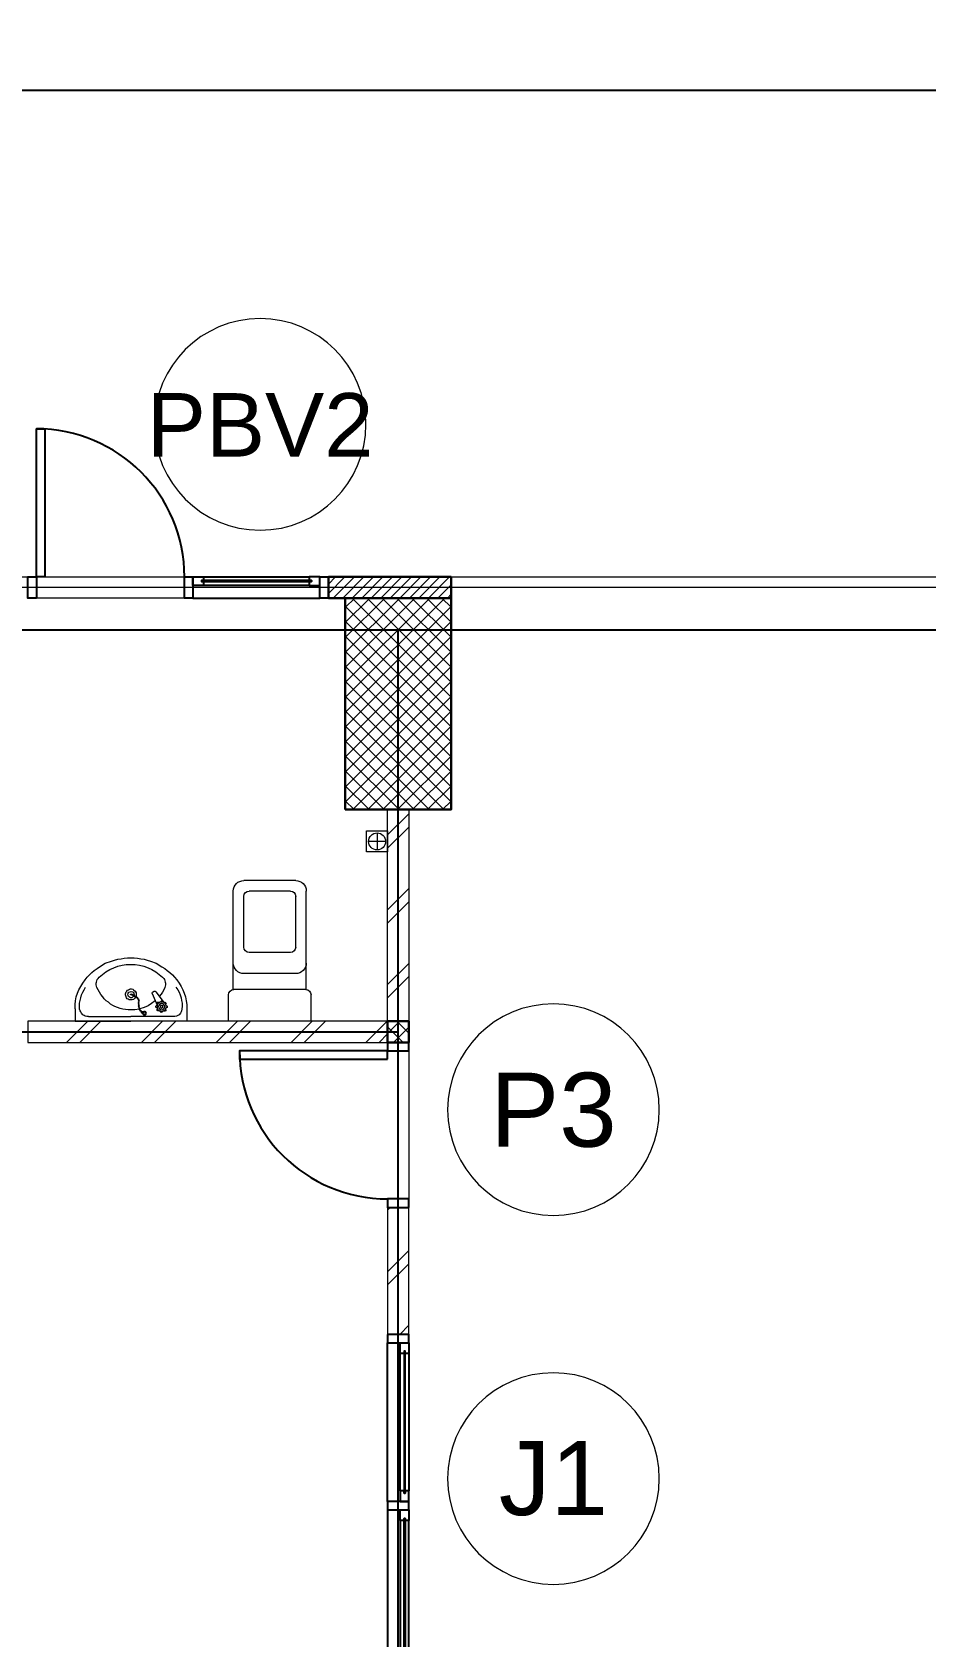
# Model space of a CAD drawing. Header units: millimetres. Extents: x -108 to 357, y -17 to 192.
# Drawn here: x 53.07 to 57.29, y 8.34 to 15.92 of the extents above; entities that cross this region are included whole.
import ezdxf
from ezdxf.enums import TextEntityAlignment as Align

# ---------------------------------------------------------------- set-up
doc = ezdxf.new("R2010")
doc.units = ezdxf.units.MM
for name, color, linetype, lineweight in [('ars', 11, 'Continuous', 0), ('KOL', 1, 'Continuous', 30), ('KOLOM', 4, 'Continuous', 9), ('lan', 7, 'Continuous', 15), ('NOT', 7, 'Continuous', 20), ('SANITAIR', 15, 'Continuous', 9), ('tem', 5, 'Continuous', 20)]:
    doc.layers.add(name, color=color, linetype=linetype, lineweight=lineweight)
doc.layers.add('as', color=1, linetype='Continuous', plot=False)
doc.layers.add('Kusen', color=30, linetype='Continuous')
doc.layers.add('POLYLINE TPAK', color=4, linetype='Continuous', lineweight=20, plot=False)
doc.styles.add('S', font='simplex', dxfattribs={"width": 0.75})
doc.styles.get("Standard").update_dxf_attribs({"font": 'arial.ttf'})

# ---------------------------------------------------------------- blocks, each defined once
blk = doc.blocks.new('NAV')
blk.add_circle((0, -0.4), 0.4)
at = {"style": 'S', "width": 0.75, "flags": 4}
blk.add_attdef('AV', text='', height=0.3, dxfattribs=at).set_placement((0, -0.4), align=Align.MIDDLE)
blk = doc.blocks.new('K 10.10')
at = {"layer": 'ars'}
h = blk.add_hatch(dxfattribs=at)
h.set_pattern_fill('_USER', color=256, scale=0.05, angle=45, double=1, pattern_type=0)
h.set_pattern_definition([(45, (0, 0), (-0.035355339, 0.035355339), []), (135, (0, 0), (-0.035355339, -0.035355339), [])])
h.paths.add_polyline_path([(1560.5383, 1380.4069), (1560.6383, 1380.4069), (1560.6383, 1380.5069), (1560.5383, 1380.5069)])
at = {"layer": 'KOL'}
blk.add_lwpolyline([(1560.5383, 1380.4069), (1560.6383, 1380.4069), (1560.6383, 1380.5069), (1560.5383, 1380.5069)], close=True, dxfattribs=at)
blk = doc.blocks.new('WASHTAFEL')
for points in [[(0.1029, 0.2167), (0.1186, 0.2276), (0.1344, 0.2373), (0.1501, 0.2458), (0.1671, 0.2518), (0.184, 0.2579), (0.2022, 0.2615), (0.2203, 0.2639), (0.2397, 0.2651)], [(0.138, 0.2131), (0.1501, 0.2215), (0.1622, 0.2276), (0.1743, 0.2324), (0.1877, 0.2373), (0.201, 0.2397), (0.2143, 0.2421), (0.2276, 0.2421), (0.2421, 0.2409)], [(0.2397, 0.2651), (0.299, 0.2651)], [(0.2421, 0.2409), (0.2494, 0.2397), (0.2554, 0.2373), (0.2615, 0.2337), (0.2688, 0.2276), (0.2724, 0.2215), (0.2748, 0.2155), (0.2772, 0.2082), (0.2772, 0.1998)], [(0.299, 0.2651), (0.299, 0)], [(0, 0), (0, 0.0157), (0.0012, 0.0315), (0.0036, 0.0472), (0.0061, 0.063), (0.0097, 0.0775), (0.0145, 0.092), (0.0254, 0.1199), (0.0412, 0.1465), (0.0496, 0.1598), (0.0593, 0.1719), (0.069, 0.184), (0.0799, 0.1961), (0.0908, 0.2058), (0.1029, 0.2167)], [(0.0908, 0.1501), (0.0969, 0.155), (0.1017, 0.1586), (0.1077, 0.161), (0.1138, 0.1622), (0.1199, 0.1634), (0.1271, 0.1634), (0.1332, 0.1622), (0.1392, 0.1598)], [(0.1392, 0.1598), (0.1501, 0.155), (0.1622, 0.1489), (0.1719, 0.1429), (0.1816, 0.1344)], [(0.1598, 0.1174), (0.2119, 0.1574)], [(0.2082, 0.1453), (0.2082, 0.1416), (0.2094, 0.1368), (0.2119, 0.1332), (0.2143, 0.1295), (0.2179, 0.1271), (0.2215, 0.1247), (0.2252, 0.1235), (0.23, 0.1235), (0.2349, 0.1235), (0.2385, 0.1247), (0.2421, 0.1271), (0.2458, 0.1295), (0.2482, 0.1332), (0.2506, 0.1368), (0.2518, 0.1416), (0.253, 0.1453), (0.2518, 0.1501), (0.2506, 0.1538), (0.2482, 0.1586), (0.2458, 0.161), (0.2421, 0.1646), (0.2385, 0.1659), (0.2349, 0.1671), (0.23, 0.1683), (0.2252, 0.1671), (0.2215, 0.1659), (0.2179, 0.1646), (0.2143, 0.161), (0.2119, 0.1586), (0.2094, 0.1538), (0.2082, 0.1501), (0.2082, 0.1453)], [(0.2119, 0.1574), (0.2094, 0.1598), (0.2107, 0.1634), (0.2119, 0.1659), (0.2155, 0.1671), (0.2179, 0.1659), (0.2191, 0.1646), (0.2191, 0.1646)], [(0.2155, 0.1453), (0.2167, 0.1404), (0.2203, 0.1356), (0.2252, 0.132), (0.23, 0.1308), (0.2361, 0.132), (0.2409, 0.1356), (0.2433, 0.1404), (0.2446, 0.1453), (0.2433, 0.1513), (0.2409, 0.1562), (0.2361, 0.1586), (0.23, 0.1598), (0.2252, 0.1586), (0.2203, 0.1562), (0.2167, 0.1513), (0.2155, 0.1453)], [(0.224, 0.1453), (0.2252, 0.1404), (0.23, 0.1392), (0.2349, 0.1404), (0.2373, 0.1453), (0.2349, 0.1501), (0.23, 0.1525), (0.2252, 0.1501), (0.224, 0.1453)], [(0.2252, 0.1671), (0.2264, 0.1695), (0.2276, 0.1719), (0.2312, 0.1719), (0.2337, 0.1707), (0.2361, 0.1683), (0.2361, 0.1671), (0.2361, 0.1659)], [(0.2421, 0.1634), (0.2446, 0.1646), (0.247, 0.1659), (0.2506, 0.1646), (0.2518, 0.161), (0.2518, 0.1586), (0.2506, 0.1574), (0.2506, 0.1562), (0.2494, 0.1562)], [(0.2772, 0.1998), (0.2772, 0)], [(0.0303, 0), (0.0315, 0.0206), (0.0339, 0.0412), (0.0387, 0.0617), (0.046, 0.0811), (0.0545, 0.0993), (0.0654, 0.1174), (0.0775, 0.1344), (0.0908, 0.1501)], [(0.1622, 0.1029), (0.1574, 0.1102), (0.1562, 0.115), (0.1598, 0.1174)], [(0.1683, 0.1005), (0.1659, 0.1005), (0.1622, 0.1029)], [(0.1683, 0.1005), (0.2228, 0.1235)], [(0.2082, 0.1404), (0.2058, 0.1416), (0.2034, 0.1429), (0.2022, 0.1465), (0.2034, 0.1501), (0.2058, 0.1513), (0.207, 0.1513), (0.2082, 0.1513), (0.2094, 0.1513)], [(0.2034, 0.115), (0.2155, 0.0981), (0.2264, 0.0811), (0.2349, 0.063), (0.2409, 0.0424)], [(0.2179, 0.1259), (0.2155, 0.1235), (0.2119, 0.1235), (0.2094, 0.1247), (0.2082, 0.1271), (0.2082, 0.1308), (0.2094, 0.1308), (0.2094, 0.132), (0.2107, 0.1332)], [(0.2361, 0.1235), (0.2349, 0.1199), (0.2324, 0.1186), (0.23, 0.1174), (0.2276, 0.1186), (0.2252, 0.1211), (0.2252, 0.1223), (0.2252, 0.1235)], [(0.2494, 0.132), (0.2494, 0.1295), (0.2494, 0.1271), (0.2482, 0.1247), (0.2446, 0.1235), (0.2421, 0.1247), (0.2409, 0.1247), (0.2409, 0.1247)], [(0.253, 0.1501), (0.2554, 0.1489), (0.2567, 0.1465), (0.2579, 0.1429), (0.2554, 0.1404), (0.253, 0.138), (0.253, 0.138), (0.2518, 0.138)], [(0.1029, -0.2167), (0.0908, -0.207), (0.0799, -0.1961), (0.069, -0.184), (0.0593, -0.1731), (0.0496, -0.1598), (0.0412, -0.1477), (0.0254, -0.1211), (0.0145, -0.092), (0.0097, -0.0775), (0.0061, -0.0617), (0.0036, -0.046), (0.0012, -0.0315), (0, -0.0157), (0, 0)], [(0.1392, -0.161), (0.1332, -0.1622), (0.1271, -0.1634), (0.1199, -0.1634), (0.1138, -0.1622), (0.1077, -0.161), (0.1017, -0.1586), (0.0969, -0.155), (0.0908, -0.1501), (0.0775, -0.1344), (0.0654, -0.1186), (0.0545, -0.0993), (0.046, -0.0811), (0.0387, -0.0617), (0.0339, -0.0412), (0.0315, -0.0218), (0.0303, 0)], [(0.2458, 0), (0.2458, -0.0133), (0.2433, -0.0254), (0.2421, -0.0387), (0.2385, -0.0508), (0.2337, -0.063), (0.23, -0.0751), (0.224, -0.086), (0.2179, -0.0969), (0.2094, -0.1065), (0.2022, -0.1162), (0.1937, -0.1259), (0.184, -0.1332), (0.1731, -0.1416), (0.1622, -0.1489), (0.1513, -0.155), (0.1392, -0.161)], [(0.1852, 0.0218), (0.1901, 0.0194), (0.1937, 0.0157), (0.1961, 0.0121), (0.1973, 0.0061), (0.1985, 0.0024), (0.1985, -0.0024), (0.1973, -0.0085), (0.1949, -0.0121), (0.1925, -0.0169), (0.1889, -0.0206), (0.184, -0.023), (0.1792, -0.0242), (0.1743, -0.0254), (0.1695, -0.0254), (0.1646, -0.0242), (0.1598, -0.0218), (0.1562, -0.0194), (0.1525, -0.0157), (0.1501, -0.0109), (0.1477, -0.0061), (0.1465, -0.0012), (0.1465, 0.0036), (0.1477, 0.0085), (0.1501, 0.0121), (0.1562, 0.0206), (0.1646, 0.0254), (0.1731, 0.0254), (0.1816, 0.0242)], [(0.1792, 0.0133), (0.184, 0.0097), (0.1877, 0.0048), (0.1877, -0.0012), (0.1852, -0.0061), (0.1816, -0.0109), (0.178, -0.0133), (0.1719, -0.0145), (0.1659, -0.0121), (0.1622, -0.0097), (0.1598, -0.0036), (0.1586, 0.0012), (0.1598, 0.0073), (0.1622, 0.0109), (0.1671, 0.0133), (0.1719, 0.0157), (0.1768, 0.0145)], [(0.1743, 0.0024), (0.1743, -0.0012), (0.1719, -0.0024), (0.1707, 0), (0.1707, 0.0024)], [(0.1719, 0.0085), (0.1743, 0.0061), (0.1768, 0.0085), (0.1743, 0.0097), (0.1719, 0.0085)], [(0.1719, 0.0036), (0.1731, 0.0012), (0.1755, 0.0036), (0.1731, 0.0061), (0.1719, 0.0036)], [(0.1792, 0.0133), (0.1792, 0.0121), (0.178, 0.0097), (0.1768, 0.0097), (0.1743, 0.0097), (0.1743, 0.0121), (0.1743, 0.0133), (0.1768, 0.0145), (0.178, 0.0145)], [(0.178, 0.0169), (0.1804, 0.0145), (0.1828, 0.0169), (0.1804, 0.0194), (0.178, 0.0169)], [(0.1804, 0.0206), (0.1828, 0.0194), (0.184, 0.0206), (0.1828, 0.023), (0.1804, 0.0206)], [(0.1828, 0.0254), (0.1852, 0.023), (0.1877, 0.0254), (0.1852, 0.0278), (0.1828, 0.0254)], [(0.1852, 0.0303), (0.1877, 0.0278), (0.1901, 0.0303), (0.1877, 0.0315), (0.1852, 0.0303)], [(0.1889, 0.0327), (0.1913, 0.0303), (0.1937, 0.0327), (0.1913, 0.0339), (0.1889, 0.0327)], [(0.1937, 0.0363), (0.1949, 0.0339), (0.1973, 0.0363), (0.1949, 0.0375), (0.1937, 0.0363)], [(0.1973, 0.0375), (0.1998, 0.0351), (0.2022, 0.0375), (0.1998, 0.04), (0.1973, 0.0375)], [(0.2022, 0.0375), (0.2046, 0.0351), (0.2058, 0.0375), (0.2046, 0.04), (0.2022, 0.0375)], [(0.207, 0.0363), (0.2094, 0.0339), (0.2119, 0.0363), (0.2094, 0.0387), (0.207, 0.0363)], [(0.2119, 0.0363), (0.2143, 0.0339), (0.2167, 0.0363), (0.2143, 0.0387), (0.2119, 0.0363)], [(0.2167, 0.0363), (0.2191, 0.0339), (0.2215, 0.0363), (0.2191, 0.0387), (0.2167, 0.0363)], [(0.2215, 0.0375), (0.224, 0.0351), (0.2264, 0.0375), (0.224, 0.04), (0.2215, 0.0375)], [(0.2264, 0.0375), (0.2288, 0.0351), (0.2312, 0.0375), (0.2288, 0.04), (0.2264, 0.0375)], [(0.2312, 0.0387), (0.2337, 0.0363), (0.2361, 0.0387), (0.2337, 0.0412), (0.2312, 0.0387)], [(0.2373, 0.0387), (0.2385, 0.0375), (0.2409, 0.0387), (0.2385, 0.0412), (0.2373, 0.0387)], [(0.2409, 0.0412), (0.2433, 0.0387), (0.2458, 0.0412), (0.2433, 0.0436), (0.2409, 0.0412)], [(0.2421, 0.0387), (0.2446, 0.0194), (0.2458, 0)], [(0.2458, 0.0436), (0.2482, 0.0412), (0.2494, 0.0436), (0.2482, 0.046), (0.2458, 0.0436)], [(0.2494, 0.0472), (0.2506, 0.0448), (0.253, 0.0472), (0.2506, 0.0496), (0.2494, 0.0472)], [(0.253, 0.0642), (0.253, 0.0605), (0.2554, 0.0581), (0.2579, 0.0557), (0.2615, 0.0557), (0.2651, 0.0557), (0.2676, 0.0581), (0.27, 0.0605), (0.2712, 0.0642), (0.27, 0.0678), (0.2676, 0.0714), (0.2651, 0.0726), (0.2615, 0.0738), (0.2579, 0.0726), (0.2554, 0.0714), (0.253, 0.0678), (0.253, 0.0642)], [(0.2639, 0.0557), (0.2615, 0.0521), (0.2591, 0.0508), (0.2554, 0.0521), (0.253, 0.0533), (0.253, 0.0569), (0.253, 0.0581), (0.253, 0.0593)], [(0.253, 0.0508), (0.2542, 0.0484), (0.2567, 0.0508), (0.2542, 0.0533), (0.253, 0.0508)], [(0.2554, 0.0642), (0.2579, 0.0605), (0.2615, 0.0593), (0.2651, 0.0605), (0.2676, 0.0642), (0.2651, 0.069), (0.2615, 0.0702), (0.2579, 0.069), (0.2554, 0.0642)], [(0.2772, -0.201), (0.2772, 0)], [(0.299, -0.2639), (0.299, 0)], [(0.2397, -0.2639), (0.2203, -0.2639), (0.2022, -0.2615), (0.184, -0.2579), (0.1671, -0.2518), (0.1501, -0.2458), (0.1344, -0.2373), (0.1186, -0.2276), (0.1029, -0.2167)], [(0.2421, -0.2421), (0.2276, -0.2421), (0.2143, -0.2421), (0.201, -0.2397), (0.1877, -0.2373), (0.1743, -0.2337), (0.1622, -0.2276), (0.1501, -0.2203), (0.138, -0.2143)], [(0.2772, -0.201), (0.2772, -0.2082), (0.2748, -0.2155), (0.2724, -0.2215), (0.2688, -0.2276), (0.2615, -0.2337), (0.2554, -0.2373), (0.2494, -0.2397), (0.2421, -0.2421)], [(0.2397, -0.2639), (0.299, -0.2639)]]:
    blk.add_lwpolyline(points)
blk = doc.blocks.new('SWC1')
for p, q in [((-0.1725, 0.1499), (-0.1725, 0.615)), ((-0.1225, 0.665), (0.1225, 0.665)), ((-0.0975, 0.615), (0.0975, 0.615)), ((0.1725, 0.1499), (0.1725, 0.615)), ((-0.1225, 0.35), (-0.1225, 0.59)), ((0.1225, 0.35), (0.1225, 0.59)), ((-0.0975, 0.325), (0.0975, 0.325)), ((-0.1225, 0.225), (0.1225, 0.225)), ((-0.195, 0), (-0.195, 0.125)), ((-0.17, 0.15), (0.17, 0.15)), ((0.195, 0), (0.195, 0.125)), ((-0.195, 0), (0.195, 0))]:
    blk.add_line(p, q)
for centre, radius, start, end in [((-0.1225, 0.615), 0.05, 90, 180), ((-0.0975, 0.59), 0.025, 90, 180), ((0.0975, 0.59), 0.025, 0, 90), ((0.1225, 0.615), 0.05, 0, 90), ((-0.0975, 0.35), 0.025, 180, 270), ((0.0975, 0.35), 0.025, 270, 0), ((-0.1225, 0.275), 0.05, 180, 270), ((0.1225, 0.275), 0.05, 270, 0), ((-0.17, 0.125), 0.025, 90, 180), ((0.17, 0.125), 0.025, 0, 90)]:
    blk.add_arc(centre, radius, start, end)
blk = doc.blocks.new('AVOOR')
blk.add_lwpolyline([(-21.8185, -71.5914), (-21.9185, -71.5914), (-21.9185, -71.4914), (-21.8185, -71.4914)], close=True)
for points in [[(-21.8685, -71.5014), (-21.8685, -71.5814)], [(-21.9085, -71.5414), (-21.8285, -71.5414)]]:
    blk.add_lwpolyline(points)
blk.add_circle((-21.8685, -71.5414), 0.04)
blk = doc.blocks.new('k2')
at = {"layer": 'ars'}
h = blk.add_hatch(dxfattribs=at)
h.set_pattern_fill('_USER', color=256, scale=0.05, angle=45, double=1, pattern_type=0)
h.set_pattern_definition([(45, (0, -5), (-0.03535534, 0.03535534), []), (135, (0, -5), (-0.03535534, -0.03535534), [])])
h.paths.add_polyline_path([(-0.25, -0.5), (0.25, -0.5), (0.25, 0.5), (-0.25, 0.5)])
at = {"layer": 'KOL'}
blk.add_lwpolyline([(-0.25, -0.5), (0.25, -0.5), (0.25, 0.5), (-0.25, 0.5)], close=True, dxfattribs=at)
blk = doc.blocks.new('T. J1')
at = {"layer": 'Kusen'}
for p, q in [((-0.7188, 0.1), (-0.0688, 0.1)), ((0.7212, 0.1), (0.0712, 0.1)), ((-0.0188, 0), (-0.7688, 0)), ((-0.0688, 0.06), (-0.7188, 0.06)), ((0.0212, 0), (0.7712, 0)), ((0.0712, 0.06), (0.7212, 0.06))]:
    blk.add_line(p, q, dxfattribs=at)
for points in [[(-0.8088, 0), (-0.7688, 0), (-0.7688, 0.1), (-0.8088, 0.1)], [(-0.0188, 0), (0.0212, 0), (0.0212, 0.1), (-0.0188, 0.1)], [(0.8112, 0), (0.7712, 0), (0.7712, 0.1), (0.8112, 0.1)]]:
    blk.add_lwpolyline(points, close=True, dxfattribs=at)
for points in [[(-0.7188, 0.0775), (-0.7188, 0.06), (-0.7688, 0.06), (-0.7688, 0.1), (-0.7188, 0.1), (-0.7188, 0.0825), (-0.7288, 0.0825), (-0.7288, 0.0775), (-0.7188, 0.0775)], [(-0.0688, 0.0775), (-0.0688, 0.06), (-0.0188, 0.06), (-0.0188, 0.1), (-0.0688, 0.1), (-0.0688, 0.0825), (-0.0588, 0.0825), (-0.0588, 0.0775), (-0.0688, 0.0775)], [(0.0712, 0.0775), (0.0712, 0.06), (0.0212, 0.06), (0.0212, 0.1), (0.0712, 0.1), (0.0712, 0.0825), (0.0612, 0.0825), (0.0612, 0.0775), (0.0712, 0.0775)], [(0.7212, 0.0775), (0.7212, 0.06), (0.7712, 0.06), (0.7712, 0.1), (0.7212, 0.1), (0.7212, 0.0825), (0.7312, 0.0825), (0.7312, 0.0775), (0.7212, 0.0775)]]:
    blk.add_lwpolyline(points, dxfattribs=at)
at = {"layer": 'Kusen', "color": 141}
for points in [[(-0.7288, 0.0775), (-0.0588, 0.0775), (-0.0588, 0.0825), (-0.7288, 0.0825)], [(0.7312, 0.0775), (0.0612, 0.0775), (0.0612, 0.0825), (0.7312, 0.0825)]]:
    blk.add_lwpolyline(points, close=True, dxfattribs=at)
blk = doc.blocks.new('A-DAS')
at = {"layer": 'ars'}
h = blk.add_hatch(dxfattribs=at)
h.set_pattern_fill('ANSI31', color=256, scale=0.01, style=0)
h.set_pattern_definition([(45, (8.65, 15.9), (-0.02245064, 0.02245064), [])])
h.paths.add_polyline_path([(23.87, 15.9), (24.45, 15.9), (24.45, 16), (23.87, 16)])
h = blk.add_hatch(dxfattribs=at)
h.set_pattern_fill('TEMBOK', color=256, scale=0.25)
h.set_pattern_definition([(45, (-50.2, 8.65), (-0.1767767, 0.1767767), []), (45, (-50.1375, 8.65), (-0.1767767, 0.1767767), [])])
h.paths.add_polyline_path([(24.15, 14.9), (24.25, 14.9), (24.25, 13.9), (24.15, 13.9)])
h = blk.add_hatch(dxfattribs=at)
h.set_pattern_fill('TEMBOK', color=256, scale=0.25)
h.set_pattern_definition([(45, (1.03515, 1.025), (-0.1767767, 0.1767767), []), (45, (1.09765, 1.025), (-0.1767767, 0.1767767), [])])
h.paths.add_polyline_path([(22.45, 13.8), (24.15, 13.8), (24.15, 13.9), (22.45, 13.9)])
h = blk.add_hatch(dxfattribs=at)
h.set_pattern_fill('TEMBOK', color=256, scale=0.25)
h.set_pattern_definition([(45, (-56.4, 6.75), (-0.1767767, 0.1767767), []), (45, (-56.3375, 6.75), (-0.1767767, 0.1767767), [])])
h.paths.add_polyline_path([(24.25, 13.02), (24.15, 13.02), (24.15, 12.42), (24.25, 12.42)])
at = {"layer": 'as'}
for p, q in [((5.95, 18.3), (36.6, 18.3)), ((-37.8, 15.75), (36.6, 15.75)), ((24.2, 2.65), (24.2, 15.75)), ((17.95, 13.85), (24.2, 13.85))]:
    blk.add_line(p, q, dxfattribs=at)
at = {"layer": 'KOL'}
blk.add_lwpolyline([(23.87, 15.9), (24.45, 15.9), (24.45, 16), (23.87, 16)], close=True, dxfattribs=at)
at = {"layer": 'Kusen'}
for p, q in [((23.28, 16), (23.78, 16)), ((23.78, 15.96), (23.28, 15.96)), ((23.23, 15.9), (23.83, 15.9))]:
    blk.add_line(p, q, dxfattribs=at)
for points in [[(22.53, 16), (22.49, 16), (22.49, 16.7), (22.53, 16.7)], [(22.49, 15.9), (22.45, 15.9), (22.45, 16), (22.49, 16)], [(23.23, 15.9), (23.19, 15.9), (23.19, 16), (23.23, 16)], [(23.83, 16), (23.87, 16), (23.87, 15.9), (23.83, 15.9)], [(24.15, 13.72), (24.15, 13.76), (23.45, 13.76), (23.45, 13.72)], [(24.25, 13.76), (24.25, 13.8), (24.15, 13.8), (24.15, 13.76)], [(24.25, 13.02), (24.25, 13.06), (24.15, 13.06), (24.15, 13.02)]]:
    blk.add_lwpolyline(points, close=True, dxfattribs=at)
for points in [[(23.28, 15.9775), (23.28, 15.96), (23.23, 15.96), (23.23, 16), (23.28, 16), (23.28, 15.9825), (23.27, 15.9825), (23.27, 15.9775), (23.28, 15.9775)], [(23.78, 15.9775), (23.78, 15.96), (23.83, 15.96), (23.83, 16), (23.78, 16), (23.78, 15.9825), (23.79, 15.9825), (23.79, 15.9775), (23.78, 15.9775)]]:
    blk.add_lwpolyline(points, dxfattribs=at)
at = {"layer": 'Kusen', "color": 141}
blk.add_lwpolyline([(23.27, 15.9775), (23.79, 15.9775), (23.79, 15.9825), (23.27, 15.9825)], close=True, dxfattribs=at)
at = {"layer": 'Kusen'}
for centre, start, end in [((22.49, 16), 0, 90), ((24.15, 13.76), 180, 270)]:
    blk.add_arc(centre, 0.7, start, end, dxfattribs=at)
at = {"layer": 'lan'}
for p, q in [((24.45, 16), (36.3, 16)), ((23.19, 15.9), (22.49, 15.9)), ((24.25, 13.76), (24.25, 13.06))]:
    blk.add_line(p, q, dxfattribs=at)
at = {"layer": 'POLYLINE TPAK', "color": 3}
for points in [[(-25.35, 2.45), (24.15, 2.45), (24.15, 0.5437), (30.45, 0.5437), (30.45, 2.45), (36.9, 2.45), (36.9, 15.95), (5.6, 15.95), (5.6, 18.05), (5.95, 18.05), (5.95, 43.25), (5.6, 43.25), (5.6, 45.35), (36.9, 45.35), (36.9, 58.85), (30.45, 58.85), (30.45, 60.75), (24.15, 60.75), (24.15, 58.85), (-25.35, 58.85)], [(6.1, 19.05), (6, 19.05), (6, 18), (5.65, 18), (5.65, 16), (36.95, 16), (36.95, 19.05), (6.1, 19.05)]]:
    blk.add_lwpolyline(points, dxfattribs=at)
at = {"layer": 'tem', "ltscale": 2}
for points in [[(24.15, 14.9), (24.25, 14.9), (24.25, 13.9), (24.15, 13.9)], [(24.25, 13.02), (24.15, 13.02), (24.15, 12.42), (24.25, 12.42)]]:
    blk.add_lwpolyline(points, close=True, dxfattribs=at)
at = {"layer": 'tem'}
blk.add_lwpolyline([(22.45, 13.8), (24.15, 13.8), (24.15, 13.9), (22.45, 13.9)], close=True, dxfattribs=at)
at = {"layer": 'KOL'}
blk.add_blockref('k2', (24.2, 15.4), dxfattribs=at)
at = {"layer": 'KOLOM', "extrusion": (0, 0, -1), "xscale": -1, "zscale": -1, "rotation": 359.9999999999999}
blk.add_blockref('K 10.10', (1536.3883, -1366.6069), dxfattribs=at)
at = {"layer": 'Kusen', "rotation": 270}
blk.add_blockref('T. J1', (24.15, 11.6111), dxfattribs=at)
at = {"layer": 'SANITAIR', "rotation": 270}
for name, p in [('AVOOR', (95.6414, -7.1185)), ('WASHTAFEL', (22.9368, 14.199))]:
    blk.add_blockref(name, p, dxfattribs=at)
at = {"layer": 'SANITAIR', "xscale": -1}
blk.add_blockref('SWC1', (23.5931, 13.9), dxfattribs=at)

msp = doc.modelspace()

# ---------------------------------------------------------------- block references
msp.add_blockref('A-DAS', (30.6, -2.65))
at = {"layer": 'NOT'}
ref = msp.add_blockref('NAV', (54.1476, 14.57097), dxfattribs=dict(at, xscale=-1.25, yscale=1.25, zscale=1.25))
ref.add_attrib('AV', 'PBV2', dxfattribs={"layer": '0', "height": 0.3, "flags": 4}).set_placement((54.1476, 14.07097), align=Align.MIDDLE)
ref = msp.add_blockref('NAV', (55.53362, 11.33188), dxfattribs=dict(at, xscale=-1.25, yscale=1.25, zscale=1.25))
ref.add_attrib('AV', 'P3', dxfattribs={"layer": '0', "height": 0.35, "flags": 4}).set_placement((55.53362, 10.83188), align=Align.MIDDLE)
ref = msp.add_blockref('NAV', (55.53362, 9.58822), dxfattribs=dict(at, xscale=-1.25, yscale=1.25, zscale=1.25))
ref.add_attrib('AV', 'J1', dxfattribs={"layer": '0', "height": 0.35, "flags": 4}).set_placement((55.53362, 9.08822), align=Align.MIDDLE)

doc.saveas('drawing.dxf')
